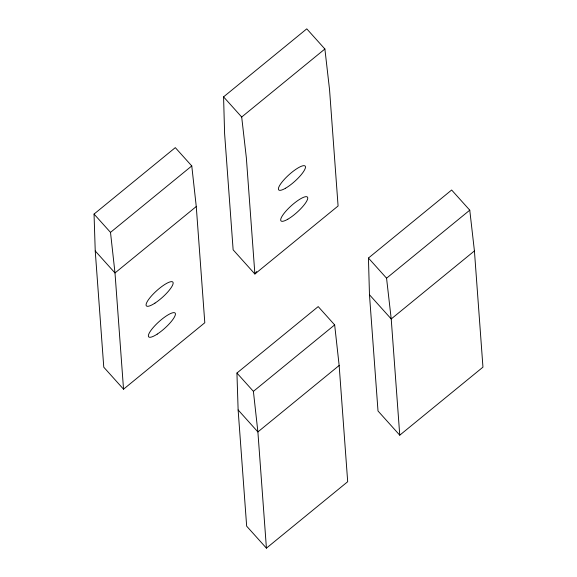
<?xml version="1.0" encoding="UTF-8"?>
<svg xmlns="http://www.w3.org/2000/svg" width="577" height="577" viewBox="0 0 577 577"><rect width="100%" height="100%" fill="white"/><g stroke="black" fill="none" stroke-linecap="round" stroke-linejoin="round"><path stroke-width="0.87" d="M255.683 273.029L256.715 271.558M223.573 96.871L306.776 28.85L324.887 49.002L329.554 89.76L338.086 205.989L254.883 274.01L233.137 249.819L224.604 133.59L223.573 96.871L241.691 117.023L246.35 157.788L254.883 274.01M94.044 214.074L175.307 147.633L191.773 165.945L196.267 206.523L204.799 322.745L123.536 389.186L103.773 367.203L95.234 250.973L94.044 214.074L110.503 232.387L114.996 272.957L123.536 389.186M241.691 117.023L324.887 49.002M110.503 232.387L191.773 165.945M196.267 206.523L114.996 272.957L95.234 250.973M368.443 258.042L451.647 190.021L469.765 210.172L474.424 250.93L482.956 367.152L399.753 435.181L378.007 410.983L369.475 294.76L368.443 258.042L386.561 278.193L391.22 318.951L399.753 435.181M236.931 373.038L318.201 306.596L334.66 324.909L339.153 365.486L347.693 481.708L266.423 548.15L246.66 526.166L238.128 409.944L236.931 373.038L253.397 391.35L257.89 431.928L266.423 548.15M386.561 278.193L469.765 210.172M253.397 391.35L334.66 324.909M474.424 250.93L391.22 318.951L369.475 294.76M339.153 365.486L257.89 431.928L238.128 409.944M157.225 334.119A17.793 4.378 -42 0 0 175.242 313.239A17.793 4.378 -42 0 0 153.201 327.556A17.793 4.378 -42 0 0 157.225 334.119M154.953 303.127A17.793 4.378 -42 0 0 172.963 282.247A17.793 4.378 -42 0 0 150.929 296.556A17.793 4.378 -42 0 0 154.953 303.127M285.507 188.246A17.793 4.378 -42 0 0 305.478 166.941A17.793 4.378 -42 0 0 284.814 178.848A17.793 4.378 -42 0 0 285.507 188.246M287.779 219.238A17.793 4.378 -42 0 0 307.75 197.933A17.793 4.378 -42 0 0 287.094 209.84A17.793 4.378 -42 0 0 287.779 219.238"/></g></svg>
